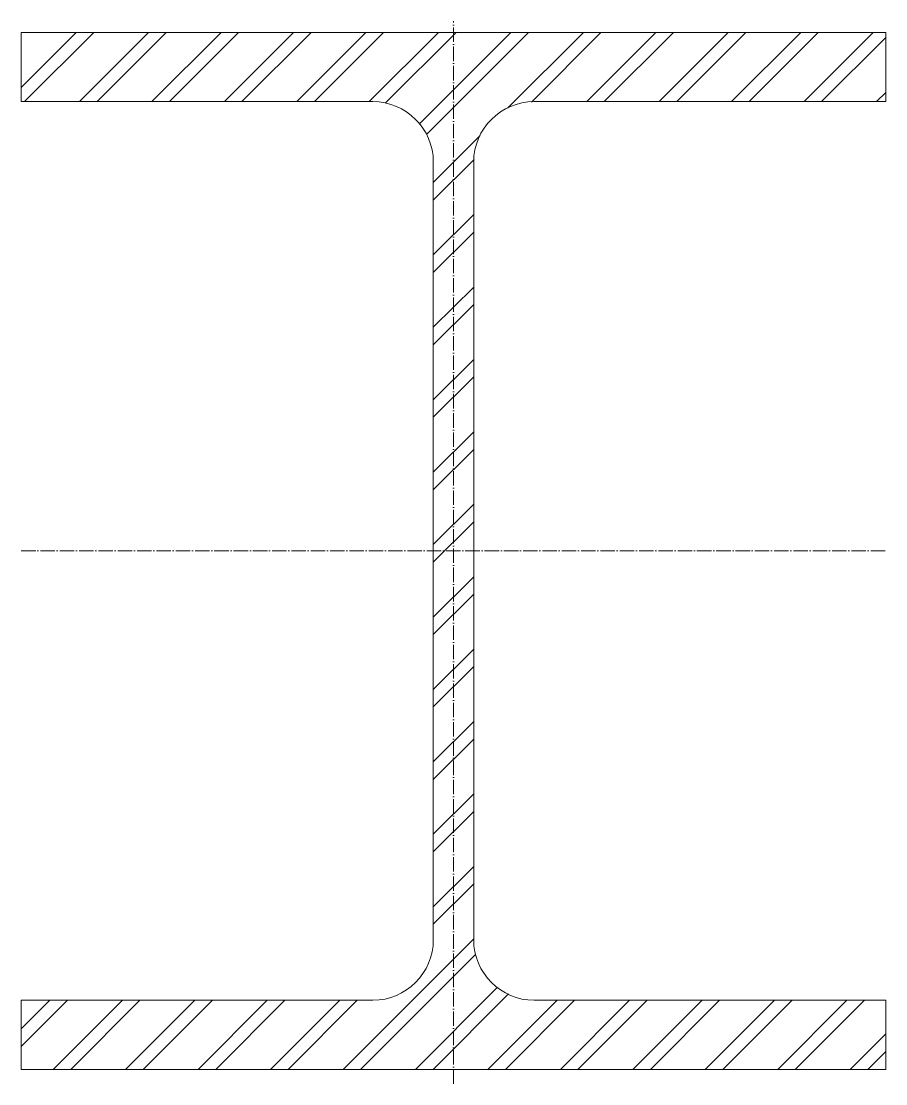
# Model space of a CAD drawing. Header units: metres. Extents: x -150 to 150, y -185 to 184.
import ezdxf

# ---------------------------------------------------------------- set-up
doc = ezdxf.new("R2010")
doc.units = ezdxf.units.M
doc.linetypes.add('MV_hartlijn_staal', pattern=[6.6, 5, -0.8, 0, -0.8])
doc.layers.add('A-DETL-GENF', color=92, linetype='Continuous', lineweight=18)

# ---------------------------------------------------------------- blocks, each defined once
blk = doc.blocks.new('28 Staalprofielen DIN_DIE_DILl 2d - DIN36-4447774-00_0 Basismaterialen')
at = {"layer": 'A-DETL-GENF', "lineweight": 13}
h = blk.add_hatch(dxfattribs=at)
h.set_pattern_fill('FP_554', color=256, style=0, pattern_type=2)
h.set_pattern_definition([(225, (2016.278, 108.392), (12.57236, -12.57236), []), (225, (2016.278, 89.342), (12.57236, -12.57236), [])])
h.paths.add_polyline_path([(-150, 180), (-150, 156), (-28, 156), (-22.56, 155.28), (-17.5, 153.19), (-13.15, 149.85), (-9.81, 145.5), (-7.72, 140.44), (-7, 135), (-7, -135), (-7.72, -140.44), (-9.81, -145.5), (-13.15, -149.85), (-17.5, -153.19), (-22.56, -155.28), (-28, -156), (-150, -156), (-150, -180), (150, -180), (150, -156), (28, -156), (22.56, -155.28), (17.5, -153.19), (13.15, -149.85), (9.81, -145.5), (7.72, -140.44), (7, -135), (7, 135), (7.72, 140.44), (9.81, 145.5), (13.15, 149.85), (17.5, 153.19), (22.56, 155.28), (28, 156), (150, 156), (150, 180), (-63.04, 180)])
at = {"layer": 'A-DETL-GENF', "linetype": 'MV_hartlijn_staal', "lineweight": 13}
for p, q in [((0, -185), (0, 183.92)), ((-150, 0), (150, 0))]:
    blk.add_line(p, q, dxfattribs=at)
at = {"layer": 'A-DETL-GENF'}
for p, q in [((150, 180), (-150, 180)), ((-150, 180), (-150, 156)), ((150, 180), (-150, 180)), ((-150, 180), (-150, 156)), ((150, 156), (150, 180)), ((150, 180), (150, 156)), ((-150, 156), (-28, 156)), ((-150, 156), (-28, 156)), ((28, 156), (150, 156)), ((150, 156), (28, 156)), ((-7, 135), (-7, -135)), ((-7, -135), (-7, 135)), ((7, -135), (7, 135)), ((7, -135), (7, 135)), ((-28, -156), (-150, -156)), ((-150, -156), (-150, -180)), ((-150, -180), (-150, -156)), ((-150, -156), (-28, -156)), ((150, -156), (28, -156)), ((150, -156), (28, -156)), ((150, -180), (150, -156)), ((150, -180), (150, -156)), ((-150, -180), (150, -180)), ((150, -180), (-150, -180))]:
    blk.add_line(p, q, dxfattribs=at)
for centre, start, end in [((-28, 135), 360, 90), ((-28, 135), 360, 90), ((28, 135), 90, 180), ((28, 135), 90, 180), ((-28, -135), 270, 360), ((-28, -135), 270, 0), ((28, -135), 180, 270), ((28, -135), 180, 270)]:
    blk.add_arc(centre, 21, start, end, dxfattribs=at)

msp = doc.modelspace()

# ---------------------------------------------------------------- block references
msp.add_blockref('28 Staalprofielen DIN_DIE_DILl 2d - DIN36-4447774-00_0 Basismaterialen', (0, 0))

doc.saveas('drawing.dxf')
